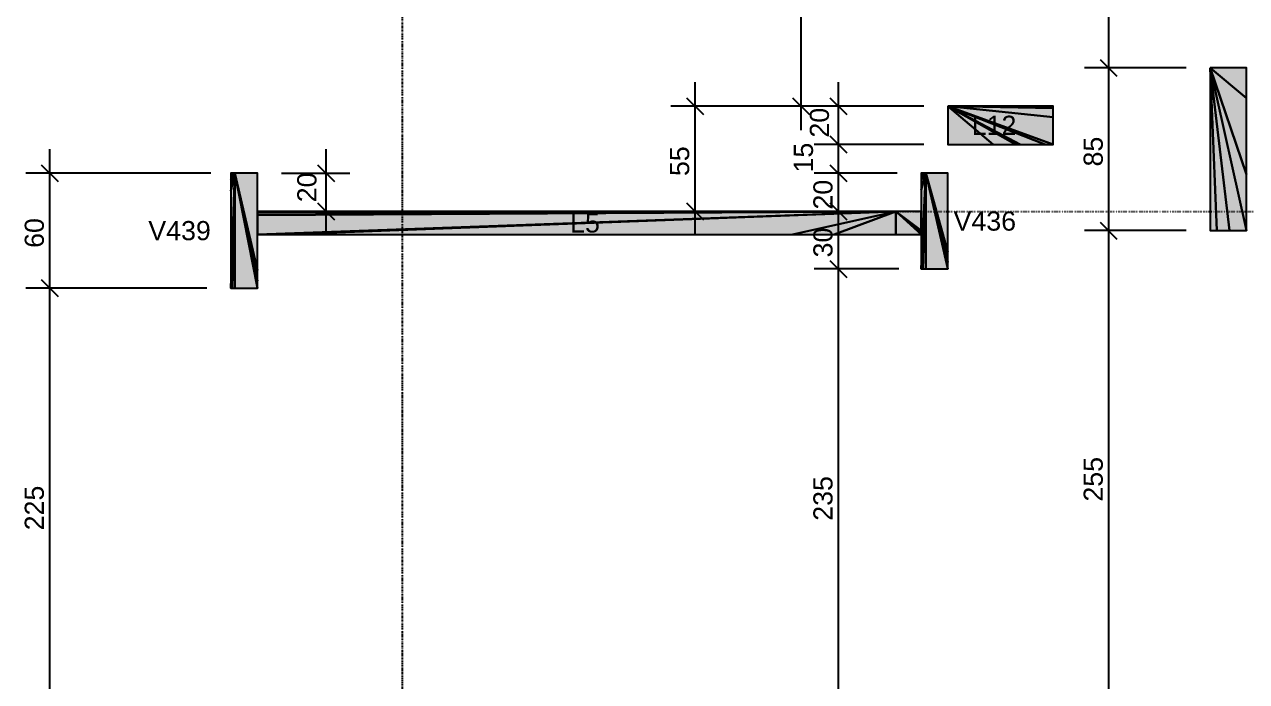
# Model space of a CAD drawing. Extents: x 37185 to 43130, y -8131 to -3926.
# Drawn here: x 37481.2 to 37906.6, y -6972.3 to -6743.5 of the extents above; entities that cross this region are included whole.
import ezdxf

# ---------------------------------------------------------------- set-up
doc = ezdxf.new("R2010")
doc.units = 0
doc.header["$MEASUREMENT"] = 0
doc.linetypes.add('ESTILO_TQS_0002', pattern=[0.4, 0.1, -0.3])
doc.linetypes.add('ESTILO_TQS_0004', pattern=[1.12, 0.5, -0.2, 0.01, -0.2, 0.01, -0.2])
for name, color, linetype in [('52', 3, 'CONTINUOUS'), ('67', 7, 'CONTINUOUS'), ('70', 160, 'CONTINUOUS'), ('74', 2, 'CONTINUOUS'), ('75', 9, 'CONTINUOUS'), ('96', 252, 'CONTINUOUS')]:
    doc.layers.add(name, color=color, linetype=linetype)
doc.styles.add('TQS_ARIAL', font='arial.ttf')

msp = doc.modelspace()

# ---------------------------------------------------------------- linework, layer by layer
at = {"layer": '52', "linetype": 'Continuous'}
for points in [[(37893.96, -6758.62), (37893.96, -6815.29)], [(37906.63, -6758.62), (37893.96, -6758.62)], [(37906.63, -6815.29), (37906.63, -6795.78), (37906.63, -6769.18), (37906.63, -6758.62)], [(37802.63, -6771.95), (37802.63, -6785.29)], [(37839.29, -6771.95), (37802.63, -6771.95)], [(37839.29, -6785.29), (37839.29, -6775.83), (37839.29, -6772.71), (37839.29, -6771.95)], [(37802.63, -6785.29), (37818.39, -6785.29), (37826.25, -6785.29), (37827.86, -6785.29), (37836.46, -6785.29), (37839.29, -6785.29)], [(37562.29, -6795.29), (37554.4, -6795.29), (37552.96, -6795.29)], [(37552.96, -6795.29), (37552.96, -6797.75), (37552.96, -6801.47), (37552.96, -6835.29)], [(37562.29, -6808.62), (37562.29, -6795.29)], [(37802.63, -6795.29), (37794.92, -6795.29), (37793.29, -6795.29)], [(37793.29, -6795.29), (37793.29, -6797.63), (37793.29, -6801.09), (37793.29, -6808.62)], [(37802.63, -6828.62), (37802.63, -6826.27), (37802.63, -6822.81), (37802.63, -6795.29)], [(37793.29, -6808.62), (37784.48, -6808.62), (37562.29, -6808.62)], [(37893.96, -6815.29), (37896.32, -6815.29), (37900.68, -6815.29), (37906.63, -6815.29)], [(37562.29, -6835.29), (37562.29, -6832.82), (37562.29, -6829.1), (37562.29, -6816.62)], [(37562.29, -6816.62), (37571.31, -6816.62), (37748.53, -6816.62), (37763.06, -6816.62), (37784.48, -6816.62), (37793.29, -6816.62)], [(37793.29, -6816.62), (37793.29, -6828.62)], [(37793.29, -6828.62), (37793.95, -6828.62), (37794.92, -6828.62), (37802.63, -6828.62)], [(37552.96, -6835.29), (37553.53, -6835.29), (37554.4, -6835.29), (37562.29, -6835.29)]]:
    msp.add_lwpolyline(points, dxfattribs=at)
at = {"layer": '67', "linetype": 'ESTILO_TQS_0002'}
msp.add_line((37736.44, -6808.62), (40010.49, -6808.62), dxfattribs=at)
at = {"layer": '70', "linetype": 'ESTILO_TQS_0004'}
msp.add_line((37612.63, -6724.65), (37612.63, -7832.62), dxfattribs=at)
at = {"layer": '75', "linetype": 'Continuous'}
for p, q in [((37751.48, -6590.29), (37751.48, -6780.29)), ((37858.57, -6620.29), (37858.57, -6766.95)), ((37858.57, -6750.29), (37858.57, -6823.62)), ((37855.62, -6755.67), (37861.51, -6761.57)), ((37855.62, -6755.67), (37861.51, -6761.57)), ((37885.63, -6758.62), (37850.24, -6758.62)), ((37885.63, -6758.62), (37850.24, -6758.62)), ((37893.96, -6758.62), (37893.96, -6758.62)), ((37893.96, -6758.62), (37893.96, -6758.62)), ((37714.58, -6763.62), (37714.58, -6816.95)), ((37764.48, -6763.62), (37764.48, -6793.62)), ((37711.63, -6769.01), (37717.53, -6774.9)), ((37748.53, -6769.01), (37754.42, -6774.9)), ((37761.53, -6769.01), (37767.43, -6774.9)), ((37794.29, -6771.95), (37706.25, -6771.95)), ((37794.29, -6771.95), (37743.14, -6771.95)), ((37794.29, -6771.95), (37756.15, -6771.95)), ((37802.63, -6771.95), (37802.63, -6771.95)), ((37802.63, -6771.95), (37802.63, -6771.95)), ((37802.63, -6771.95), (37802.63, -6771.95)), ((37764.48, -6776.95), (37764.48, -6803.62)), ((37794.29, -6785.29), (37756.15, -6785.29)), ((37794.29, -6785.29), (37756.15, -6785.29)), ((37761.53, -6782.34), (37767.43, -6788.23)), ((37761.53, -6782.34), (37767.43, -6788.23)), ((37802.63, -6785.29), (37802.63, -6785.29)), ((37802.63, -6785.29), (37802.63, -6785.29)), ((37489.92, -6786.95), (37489.92, -6843.62)), ((37586.11, -6786.95), (37586.11, -6816.95)), ((37764.48, -6786.95), (37764.48, -6816.95)), ((37486.98, -6792.34), (37492.87, -6798.23)), ((37583.17, -6792.34), (37589.06, -6798.23)), ((37761.53, -6792.34), (37767.43, -6798.23)), ((37761.53, -6792.34), (37767.43, -6798.23)), ((37546.07, -6795.29), (37481.59, -6795.29)), ((37554.4, -6795.29), (37554.4, -6795.29)), ((37562.29, -6795.29), (37562.29, -6795.29)), ((37570.63, -6795.29), (37594.45, -6795.29)), ((37784.96, -6795.29), (37756.15, -6795.29)), ((37784.96, -6795.29), (37756.15, -6795.29)), ((37793.29, -6795.29), (37793.29, -6795.29)), ((37793.29, -6795.29), (37793.29, -6795.29)), ((37764.48, -6800.29), (37764.48, -6836.95)), ((37583.17, -6805.67), (37589.06, -6811.56)), ((37711.63, -6805.67), (37717.53, -6811.56)), ((37761.53, -6805.67), (37767.43, -6811.56)), ((37761.53, -6805.67), (37767.43, -6811.56)), ((37858.57, -6806.95), (37858.57, -6993.62)), ((37579.2, -6808.62), (37579.2, -6808.62)), ((37587.54, -6808.62), (37594.45, -6808.62)), ((37728.11, -6808.62), (37706.25, -6808.62)), ((37736.44, -6808.62), (37736.44, -6808.62)), ((37776.15, -6808.62), (37756.15, -6808.62)), ((37776.15, -6808.62), (37756.15, -6808.62)), ((37784.48, -6808.62), (37784.48, -6808.62)), ((37784.48, -6808.62), (37784.48, -6808.62)), ((37885.63, -6815.29), (37850.24, -6815.29)), ((37885.63, -6815.29), (37850.24, -6815.29)), ((37855.62, -6812.34), (37861.51, -6818.23)), ((37855.62, -6812.34), (37861.51, -6818.23)), ((37893.96, -6815.29), (37893.96, -6815.29)), ((37893.96, -6815.29), (37893.96, -6815.29)), ((37764.48, -6820.29), (37764.48, -6993.62)), ((37489.92, -6826.95), (37489.92, -6993.62)), ((37785.62, -6828.62), (37756.15, -6828.62)), ((37785.62, -6828.62), (37756.15, -6828.62)), ((37761.53, -6825.67), (37767.43, -6831.56)), ((37761.53, -6825.67), (37767.43, -6831.56)), ((37793.95, -6828.62), (37793.95, -6828.62)), ((37793.95, -6828.62), (37793.95, -6828.62)), ((37486.98, -6832.34), (37492.87, -6838.23)), ((37486.98, -6832.34), (37492.87, -6838.23)), ((37544.63, -6835.29), (37481.59, -6835.29)), ((37544.63, -6835.29), (37481.59, -6835.29)), ((37552.96, -6835.29), (37552.96, -6835.29)), ((37552.96, -6835.29), (37552.96, -6835.29))]:
    msp.add_line(p, q, dxfattribs=at)
at = {"layer": '96', "linetype": 'Continuous'}
for points in [[(37893.96, -6758.62), (37893.96, -6815.29), (37896.32, -6815.29), (37893.96, -6758.62)], [(37893.96, -6758.62), (37896.32, -6815.29), (37900.68, -6815.29), (37893.96, -6758.62)], [(37893.96, -6758.62), (37900.68, -6815.29), (37906.63, -6815.29), (37893.96, -6758.62)], [(37893.96, -6758.62), (37906.63, -6815.29), (37906.63, -6795.78), (37893.96, -6758.62)], [(37893.96, -6758.62), (37906.63, -6795.78), (37906.63, -6769.18), (37893.96, -6758.62)], [(37893.96, -6758.62), (37906.63, -6769.18), (37906.63, -6758.62), (37893.96, -6758.62)], [(37802.63, -6771.95), (37802.63, -6785.29), (37818.39, -6785.29), (37802.63, -6771.95)], [(37802.63, -6771.95), (37818.39, -6785.29), (37826.25, -6785.29), (37802.63, -6771.95)], [(37802.63, -6771.95), (37826.25, -6785.29), (37827.86, -6785.29), (37802.63, -6771.95)], [(37802.63, -6771.95), (37827.86, -6785.29), (37836.46, -6785.29), (37802.63, -6771.95)], [(37802.63, -6771.95), (37836.46, -6785.29), (37839.29, -6785.29), (37802.63, -6771.95)], [(37802.63, -6771.95), (37839.29, -6785.29), (37839.29, -6775.83), (37802.63, -6771.95)], [(37802.63, -6771.95), (37839.29, -6775.83), (37839.29, -6772.71), (37802.63, -6771.95)], [(37802.63, -6771.95), (37839.29, -6772.71), (37839.29, -6771.95), (37802.63, -6771.95)], [(37554.4, -6795.29), (37552.96, -6795.29), (37552.96, -6797.75), (37554.4, -6795.29)], [(37554.4, -6795.29), (37552.96, -6797.75), (37552.96, -6801.47), (37554.4, -6795.29)], [(37554.4, -6795.29), (37552.96, -6801.47), (37552.96, -6835.29), (37554.4, -6795.29)], [(37554.4, -6795.29), (37552.96, -6835.29), (37553.53, -6835.29), (37554.4, -6795.29)], [(37554.4, -6795.29), (37553.53, -6835.29), (37554.4, -6835.29), (37554.4, -6795.29)], [(37554.4, -6795.29), (37554.4, -6835.29), (37562.29, -6835.29), (37554.4, -6795.29)], [(37554.4, -6795.29), (37562.29, -6835.29), (37562.29, -6832.82), (37554.4, -6795.29)], [(37554.4, -6795.29), (37562.29, -6832.82), (37562.29, -6829.1), (37554.4, -6795.29)], [(37554.4, -6795.29), (37562.29, -6829.1), (37562.29, -6795.29), (37554.4, -6795.29)], [(37794.92, -6795.29), (37793.29, -6795.29), (37793.29, -6797.63), (37794.92, -6795.29)], [(37794.92, -6795.29), (37793.29, -6797.63), (37793.29, -6801.09), (37794.92, -6795.29)], [(37794.92, -6795.29), (37793.29, -6801.09), (37793.29, -6828.62), (37794.92, -6795.29)], [(37794.92, -6795.29), (37793.29, -6828.62), (37793.95, -6828.62), (37794.92, -6795.29)], [(37794.92, -6795.29), (37793.95, -6828.62), (37794.92, -6828.62), (37794.92, -6795.29)], [(37794.92, -6795.29), (37794.92, -6828.62), (37802.63, -6828.62), (37794.92, -6795.29)], [(37794.92, -6795.29), (37802.63, -6828.62), (37802.63, -6826.27), (37794.92, -6795.29)], [(37794.92, -6795.29), (37802.63, -6826.27), (37802.63, -6822.81), (37794.92, -6795.29)], [(37794.92, -6795.29), (37802.63, -6822.81), (37802.63, -6795.29), (37794.92, -6795.29)], [(37784.48, -6808.62), (37562.29, -6808.62), (37562.29, -6809.11), (37784.48, -6808.62)], [(37784.48, -6808.62), (37562.29, -6809.11), (37562.29, -6809.86), (37784.48, -6808.62)], [(37784.48, -6808.62), (37562.29, -6809.86), (37562.29, -6816.62), (37784.48, -6808.62)], [(37784.48, -6808.62), (37562.29, -6816.62), (37571.31, -6816.62), (37784.48, -6808.62)], [(37784.48, -6808.62), (37571.31, -6816.62), (37748.53, -6816.62), (37784.48, -6808.62)], [(37784.48, -6808.62), (37748.53, -6816.62), (37763.06, -6816.62), (37784.48, -6808.62)], [(37784.48, -6808.62), (37763.06, -6816.62), (37784.48, -6816.62), (37784.48, -6808.62)], [(37784.48, -6808.62), (37784.48, -6816.62), (37793.29, -6816.62), (37784.48, -6808.62)], [(37784.48, -6808.62), (37793.29, -6816.62), (37793.29, -6816.06), (37784.48, -6808.62)], [(37784.48, -6808.62), (37793.29, -6816.06), (37793.29, -6815.23), (37784.48, -6808.62)], [(37784.48, -6808.62), (37793.29, -6815.23), (37793.29, -6808.62), (37784.48, -6808.62)]]:
    msp.add_lwpolyline(points, dxfattribs=at)
for points in [[(37893.96, -6758.62), (37893.96, -6815.29), (37896.32, -6815.29)], [(37893.96, -6758.62), (37896.32, -6815.29), (37893.96, -6758.62)], [(37893.96, -6758.62), (37896.32, -6815.29), (37900.68, -6815.29)], [(37893.96, -6758.62), (37900.68, -6815.29), (37893.96, -6758.62)], [(37893.96, -6758.62), (37900.68, -6815.29), (37906.63, -6815.29)], [(37893.96, -6758.62), (37906.63, -6815.29), (37893.96, -6758.62)], [(37893.96, -6758.62), (37906.63, -6815.29), (37906.63, -6795.78)], [(37893.96, -6758.62), (37906.63, -6795.78), (37893.96, -6758.62)], [(37893.96, -6758.62), (37906.63, -6795.78), (37906.63, -6769.18)], [(37893.96, -6758.62), (37906.63, -6769.18), (37893.96, -6758.62)], [(37893.96, -6758.62), (37906.63, -6769.18), (37906.63, -6758.62)], [(37893.96, -6758.62), (37906.63, -6758.62), (37893.96, -6758.62)], [(37802.63, -6771.95), (37802.63, -6785.29), (37818.39, -6785.29)], [(37802.63, -6771.95), (37818.39, -6785.29), (37802.63, -6771.95)], [(37802.63, -6771.95), (37818.39, -6785.29), (37826.25, -6785.29)], [(37802.63, -6771.95), (37826.25, -6785.29), (37802.63, -6771.95)], [(37802.63, -6771.95), (37826.25, -6785.29), (37827.86, -6785.29)], [(37802.63, -6771.95), (37827.86, -6785.29), (37802.63, -6771.95)], [(37802.63, -6771.95), (37827.86, -6785.29), (37836.46, -6785.29)], [(37802.63, -6771.95), (37836.46, -6785.29), (37802.63, -6771.95)], [(37802.63, -6771.95), (37836.46, -6785.29), (37839.29, -6785.29)], [(37802.63, -6771.95), (37839.29, -6785.29), (37802.63, -6771.95)], [(37802.63, -6771.95), (37839.29, -6785.29), (37839.29, -6775.83)], [(37802.63, -6771.95), (37839.29, -6775.83), (37802.63, -6771.95)], [(37802.63, -6771.95), (37839.29, -6775.83), (37839.29, -6772.71)], [(37802.63, -6771.95), (37839.29, -6772.71), (37802.63, -6771.95)], [(37802.63, -6771.95), (37839.29, -6772.71), (37839.29, -6771.95)], [(37802.63, -6771.95), (37839.29, -6771.95), (37802.63, -6771.95)], [(37554.4, -6795.29), (37552.96, -6795.29), (37552.96, -6797.75)], [(37554.4, -6795.29), (37552.96, -6797.75), (37554.4, -6795.29)], [(37554.4, -6795.29), (37552.96, -6797.75), (37552.96, -6801.47)], [(37554.4, -6795.29), (37552.96, -6801.47), (37554.4, -6795.29)], [(37554.4, -6795.29), (37552.96, -6801.47), (37552.96, -6835.29)], [(37554.4, -6795.29), (37552.96, -6835.29), (37554.4, -6795.29)], [(37554.4, -6795.29), (37552.96, -6835.29), (37553.53, -6835.29)], [(37554.4, -6795.29), (37553.53, -6835.29), (37554.4, -6795.29)], [(37554.4, -6795.29), (37553.53, -6835.29), (37554.4, -6835.29)], [(37554.4, -6795.29), (37554.4, -6835.29), (37554.4, -6795.29)], [(37554.4, -6795.29), (37554.4, -6835.29), (37562.29, -6835.29)], [(37554.4, -6795.29), (37562.29, -6835.29), (37554.4, -6795.29)], [(37554.4, -6795.29), (37562.29, -6835.29), (37562.29, -6832.82)], [(37554.4, -6795.29), (37562.29, -6832.82), (37554.4, -6795.29)], [(37554.4, -6795.29), (37562.29, -6832.82), (37562.29, -6829.1)], [(37554.4, -6795.29), (37562.29, -6829.1), (37554.4, -6795.29)], [(37554.4, -6795.29), (37562.29, -6829.1), (37562.29, -6795.29)], [(37554.4, -6795.29), (37562.29, -6795.29), (37554.4, -6795.29)], [(37794.92, -6795.29), (37793.29, -6795.29), (37793.29, -6797.63)], [(37794.92, -6795.29), (37793.29, -6797.63), (37794.92, -6795.29)], [(37794.92, -6795.29), (37793.29, -6797.63), (37793.29, -6801.09)], [(37794.92, -6795.29), (37793.29, -6801.09), (37794.92, -6795.29)], [(37794.92, -6795.29), (37793.29, -6801.09), (37793.29, -6828.62)], [(37794.92, -6795.29), (37793.29, -6828.62), (37794.92, -6795.29)], [(37794.92, -6795.29), (37793.29, -6828.62), (37793.95, -6828.62)], [(37794.92, -6795.29), (37793.95, -6828.62), (37794.92, -6795.29)], [(37794.92, -6795.29), (37793.95, -6828.62), (37794.92, -6828.62)], [(37794.92, -6795.29), (37794.92, -6828.62), (37794.92, -6795.29)], [(37794.92, -6795.29), (37794.92, -6828.62), (37802.63, -6828.62)], [(37794.92, -6795.29), (37802.63, -6828.62), (37794.92, -6795.29)], [(37794.92, -6795.29), (37802.63, -6828.62), (37802.63, -6826.27)], [(37794.92, -6795.29), (37802.63, -6826.27), (37794.92, -6795.29)], [(37794.92, -6795.29), (37802.63, -6826.27), (37802.63, -6822.81)], [(37794.92, -6795.29), (37802.63, -6822.81), (37794.92, -6795.29)], [(37794.92, -6795.29), (37802.63, -6822.81), (37802.63, -6795.29)], [(37794.92, -6795.29), (37802.63, -6795.29), (37794.92, -6795.29)], [(37784.48, -6808.62), (37562.29, -6808.62), (37562.29, -6809.11)], [(37784.48, -6808.62), (37562.29, -6809.11), (37784.48, -6808.62)], [(37784.48, -6808.62), (37562.29, -6809.11), (37562.29, -6809.86)], [(37784.48, -6808.62), (37562.29, -6809.86), (37784.48, -6808.62)], [(37784.48, -6808.62), (37562.29, -6809.86), (37562.29, -6816.62)], [(37784.48, -6808.62), (37562.29, -6816.62), (37784.48, -6808.62)], [(37784.48, -6808.62), (37562.29, -6816.62), (37571.31, -6816.62)], [(37784.48, -6808.62), (37571.31, -6816.62), (37784.48, -6808.62)], [(37784.48, -6808.62), (37571.31, -6816.62), (37748.53, -6816.62)], [(37784.48, -6808.62), (37748.53, -6816.62), (37784.48, -6808.62)], [(37784.48, -6808.62), (37748.53, -6816.62), (37763.06, -6816.62)], [(37784.48, -6808.62), (37763.06, -6816.62), (37784.48, -6808.62)], [(37784.48, -6808.62), (37763.06, -6816.62), (37784.48, -6816.62)], [(37784.48, -6808.62), (37784.48, -6816.62), (37784.48, -6808.62)], [(37784.48, -6808.62), (37784.48, -6816.62), (37793.29, -6816.62)], [(37784.48, -6808.62), (37793.29, -6816.62), (37784.48, -6808.62)], [(37784.48, -6808.62), (37793.29, -6816.62), (37793.29, -6816.06)], [(37784.48, -6808.62), (37793.29, -6816.06), (37784.48, -6808.62)], [(37784.48, -6808.62), (37793.29, -6816.06), (37793.29, -6815.23)], [(37784.48, -6808.62), (37793.29, -6815.23), (37784.48, -6808.62)], [(37784.48, -6808.62), (37793.29, -6815.23), (37793.29, -6808.62)], [(37784.48, -6808.62), (37793.29, -6808.62), (37784.48, -6808.62)]]:
    msp.add_solid(points, dxfattribs=at)

# ---------------------------------------------------------------- texts
at = {"layer": '74', "linetype": 'Continuous', "style": 'TQS_ARIAL'}
for s, p in [('L12', (37810.96, -6781.95)), ('L5', (37671.13, -6815.95)), ('V436', (37804.63, -6815.29)), ('V439', (37524.29, -6818.62))]:
    msp.add_text(s, height=6.667, dxfattribs=at).set_placement(p)
at = {"layer": '75', "linetype": 'Continuous', "style": 'TQS_ARIAL'}
for s, p in [('20', (37761.24, -6782.89)), ('15', (37755.68, -6795.05)), ('85', (37856.57, -6792.95)), ('55', (37712.58, -6796.29)), ('20', (37582.81, -6805.42)), ('20', (37762.48, -6807.95)), ('60', (37487.92, -6821.29)), ('30', (37762.48, -6824.62)), ('255', (37856.57, -6909.62)), ('225', (37487.92, -6919.62)), ('235', (37762.48, -6916.29))]:
    msp.add_text(s, height=6.667, rotation=90, dxfattribs=at).set_placement(p)

doc.saveas('drawing.dxf')
